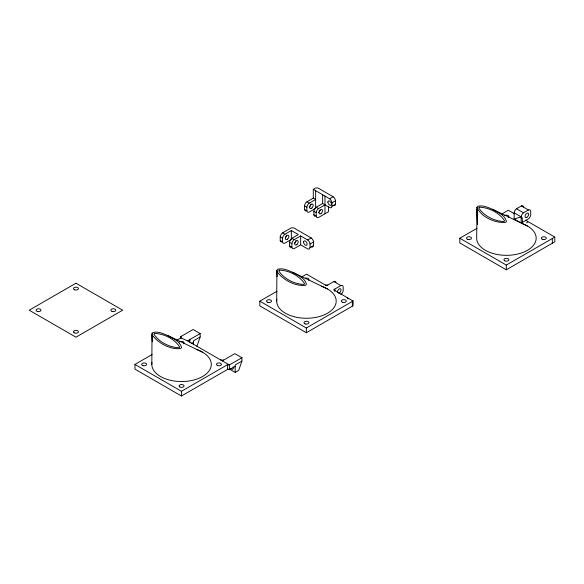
<?xml version="1.0" encoding="UTF-8"?>
<svg xmlns="http://www.w3.org/2000/svg" width="584" height="584" viewBox="0 0 584 584"><rect width="100%" height="100%" fill="white"/><g stroke="black" fill="none" stroke-linecap="round" stroke-linejoin="round"><path stroke-width="0.88" d="M229.702 369.227L235.191 372.402L235.191 364.978L241.915 361.102L241.915 357.729L234.848 353.648L222.292 360.897M151.825 364.365L152.037 333.552L152.869 332.522C158.06 331.033 163.338 333.785 168.068 335.669L202.604 352.225M276.707 301.089L276.918 270.275L277.75 269.246C282.941 267.757 288.226 270.509 292.949 272.392L327.485 288.949M189.333 341.866L189.807 339.567L189.807 342.1M196.947 346.239L200.159 336.961L200.159 333.588L193.1 329.507L180.514 336.778L180.514 338.348M241.915 361.102L238.695 370.373L235.191 372.402M477.42 224.621L476.894 207.349L477.727 206.32C482.91 204.823 488.195 207.583 492.925 209.466L527.454 226.015M306.286 210.912A3.716 2.146 -60 0 1 304.527 209.379L304.527 205.867A3.716 2.146 -60 0 1 306.863 201.823L313.287 198.115L313.287 189.34L315.63 187.99L317.966 187.99L333.157 196.764A3.716 2.146 60 0 1 335.493 200.808L335.493 204.181A3.716 2.146 60 0 1 333.734 205.721M315.63 190.691L315.63 208.364L309.199 212.08A3.716 2.146 -60 0 1 306.863 210.729L306.863 207.218A3.716 2.146 -60 0 1 309.199 203.174L315.63 199.465L313.287 198.115M313.287 189.34L329.646 198.786L333.157 196.764M315.097 216.328A3.716 2.146 -60 0 1 313.871 214.773L313.871 211.269A3.716 2.146 -60 0 1 316.214 207.218L322.638 203.509L329.646 207.561A3.716 2.146 60 0 0 331.989 206.21L335.493 204.181M328.478 206.4L328.478 211.737L318.55 217.474A3.716 2.146 -60 0 1 316.214 216.124L316.214 212.62A3.716 2.146 -60 0 1 318.55 208.568L324.974 204.86M331.989 206.21L331.989 202.838L335.493 200.808M281.7 242.017A3.716 2.146 -60 0 1 280.218 240.455L280.218 236.951A3.716 2.146 -60 0 1 282.554 232.899L291.321 227.84L293.657 227.84L311.184 237.958A3.716 2.146 60 0 1 313.52 242.01L313.52 245.514A3.716 2.146 60 0 1 311.476 246.981M291.321 230.541L291.321 239.447L284.897 243.156A3.716 2.146 -60 0 1 282.554 241.805L282.554 238.294A3.716 2.146 -60 0 1 284.897 234.25L291.321 230.541L298.329 234.586L291.905 238.294A3.716 2.146 -60 0 0 289.569 242.345L289.569 245.857A3.716 2.146 -60 0 0 291.613 247.317M291.905 247.2L291.905 243.696A3.716 2.146 -60 0 1 294.241 239.644L300.665 235.936L307.68 239.987A3.716 2.146 60 0 1 310.016 244.032L310.016 247.543A3.716 2.146 60 0 1 307.68 248.886L300.665 244.842L294.241 248.55A3.716 2.146 -60 0 1 291.905 247.2L289.569 245.857M307.68 239.987L311.184 237.958M310.016 244.032L313.52 242.01M310.016 247.543L313.52 245.514M228.191 369.022L181.449 396.01L134.948 369.154L134.948 364.438L152.088 354.532M177.032 340.136L181.682 337.45L180.514 336.778L180.93 337.888L187.581 340.852L229.359 364.971L241.915 357.729M187.581 340.852L200.159 333.588M340.852 294.504A3.716 2.146 -60 0 0 343.188 290.46L343.188 286.948A3.716 2.146 -60 0 0 340.852 285.598L333.61 289.781L353.072 301.023L353.072 305.746L306.33 332.727L259.829 305.877L259.829 301.154L276.977 291.255M301.132 277.305L306.563 274.173L326.595 285.737L333.844 281.554A3.716 2.146 -60 0 1 336.048 282.306M200.159 336.961L193.443 340.844L193.443 344.794M191.26 343.45L193.443 342.188M134.948 364.438L181.449 391.287L228.191 364.299M229.359 369.694L229.359 364.971L227.468 364.715L227.468 369.438L229.359 369.694L235.191 366.329M525.636 220.241L554.8 237.082L554.8 241.805L506.306 269.801L459.805 242.951L459.805 238.228L476.945 228.329M501.89 213.934L508.292 210.233L514.599 213.875M259.829 301.154L306.33 328.004L353.072 301.023M520.388 222.621L514.154 219.022L514.154 212.817A3.716 2.146 -60 0 1 516.497 208.773L521.403 205.94A3.716 2.146 -60 0 1 523.498 206.437M523.505 212.817L528.41 209.984A3.716 2.146 -60 0 1 530.746 211.335L530.746 214.846A3.716 2.146 -60 0 1 528.41 218.891L521.169 223.073L521.169 216.868A3.716 2.146 -60 0 1 523.505 212.817L516.497 208.773M521.169 218.35L522.337 217.679L522.337 222.402M526.571 222.811L527.739 222.132M459.805 238.228L506.306 265.078L554.8 237.082M514.154 219.022L521.169 216.868L514.154 212.817M325.427 285.058L327.763 285.058M220.54 359.883L223.614 360.138M492.925 209.466C497.867 212.423 505.124 215.153 506.416 221.373L505.583 222.402C495.013 223.263 481.34 217.197 476.894 207.349M292.949 272.392C297.891 275.349 305.147 278.079 306.439 284.298L305.607 285.328C295 286.452 283.474 280.116 277.093 271.779M168.068 335.669C173.01 338.625 180.266 341.363 181.558 347.582L180.726 348.604C170.119 349.728 158.593 343.392 152.212 335.063L152.366 341.275M521.403 205.94L528.41 209.984M306.863 201.823L309.199 203.174M316.214 207.218L318.55 208.568M304.527 205.867L306.863 207.218M313.871 211.269L316.214 212.62M304.527 209.379L306.863 210.729M313.871 214.773L316.214 216.124M282.554 232.899L284.897 234.25M291.905 238.294L294.241 239.644M280.218 236.951L282.554 238.294M289.569 242.345L291.905 243.696M280.218 240.455L282.554 241.805M333.844 281.554L340.852 285.598M347.181 297.621L348.159 298.971M276.918 270.275L277.115 276.641M152.037 333.552L152.285 341.735M477.427 223.059L477.07 208.853L476.683 238.162A29.747 17.17 0 0 0 520.877 253.171A29.747 17.17 0 0 0 522.125 223.577M552.325 238.513L552.325 243.236M506.306 265.078L506.306 269.801M352.349 301.439L352.349 306.162M334.778 289.109L334.778 291.467M324.974 196.085L324.974 213.766M322.638 194.742L322.638 203.509M306.33 328.004L306.33 332.727M300.665 235.936L300.665 244.842M181.449 391.287L181.449 396.01M179.419 342.063A2.482 1.431 0 0 1 183.077 341.647A2.482 1.431 0 0 1 183.318 343.793M196.443 349.495A29.747 17.17 0 0 1 209.145 370.796A29.747 17.17 0 0 1 174.375 381.031A29.747 17.17 0 0 1 151.986 362.576M233.155 366.84A2.482 1.431 60 0 1 232.877 369.117A2.482 1.431 60 0 1 230.76 368.219M305.213 278.261A2.482 1.431 0 0 1 308.206 278.488A2.482 1.431 0 0 1 308.593 280.218M321.324 286.218A29.747 17.17 0 0 1 334.026 307.52A29.747 17.17 0 0 1 299.256 317.754A29.747 17.17 0 0 1 276.867 299.293M337.581 292.467A2.482 1.431 -60 0 1 339.275 288.941A2.482 1.431 -60 0 1 340.968 290.511A2.482 1.431 -60 0 1 338.399 293.219M286.532 235.06A2.482 1.431 -60 0 1 285.233 237.761M295.876 240.455A2.482 1.431 -60 0 1 294.577 243.163M310.834 203.984A2.482 1.431 -60 0 1 309.082 207.021M320.127 209.941A2.482 1.431 -60 0 1 318.433 212.415M329.646 198.786A3.716 2.146 60 0 1 331.989 202.838M504.671 215.562A2.482 1.431 0 0 1 508.175 215.562A2.482 1.431 0 0 1 508.175 217.584M523.607 206.692A3.716 2.146 -60 0 1 523.687 206.977M154.424 333.413L153.913 334.194C159.016 342.122 169.791 347.582 179.186 347.714L179.69 346.933C174.587 339.005 163.812 333.544 154.424 333.413M279.305 270.137L278.794 270.918C283.904 278.845 294.672 284.298 304.067 284.43L304.571 283.649C299.468 275.728 288.693 270.268 279.305 270.137M479.281 207.211L478.771 207.992C483.873 215.919 494.648 221.373 504.043 221.504L504.547 220.723C499.444 212.802 488.669 207.342 479.281 207.211M75.942 283.211L29.2 310.199L75.942 337.18L122.677 310.199L75.942 283.211M74.19 332.792A2.482 1.431 0 0 0 78.336 332.157A2.482 1.431 0 0 0 75.3 330.405A2.482 1.431 0 0 0 74.19 332.792M74.701 289.846A2.482 1.431 0 0 0 78.417 288.606A2.482 1.431 0 0 0 74.701 287.372A2.482 1.431 0 0 0 74.701 289.846M37.288 311.433A2.482 1.431 0 0 0 41.004 310.199A2.482 1.431 0 0 0 37.288 308.958A2.482 1.431 0 0 0 37.288 311.433M112.092 311.433A2.482 1.431 0 0 0 115.807 310.199A2.482 1.431 0 0 0 112.092 308.958A2.482 1.431 0 0 0 112.092 311.433M142.919 365.606A2.482 1.431 0 0 0 146.635 364.365A2.482 1.431 0 0 0 142.919 363.131A2.482 1.431 0 0 0 142.919 365.606M179.814 386.966A2.482 1.431 0 0 0 183.96 386.323A2.482 1.431 0 0 0 180.923 384.571A2.482 1.431 0 0 0 179.814 386.966M217.722 365.606A2.482 1.431 0 0 0 221.438 364.365A2.482 1.431 0 0 0 217.722 363.131A2.482 1.431 0 0 0 217.722 365.606M267.8 302.329A2.482 1.431 0 0 0 271.516 301.089A2.482 1.431 0 0 0 267.8 299.847A2.482 1.431 0 0 0 267.8 302.329M305.213 323.916A2.482 1.431 0 0 0 308.929 322.675A2.482 1.431 0 0 0 305.213 321.434A2.482 1.431 0 0 0 305.213 323.916M342.604 302.329A2.482 1.431 0 0 0 346.319 301.089A2.482 1.431 0 0 0 342.604 299.847A2.482 1.431 0 0 0 342.604 302.329M287.569 239.112A2.482 1.431 -60 0 0 288.35 235.272A2.482 1.431 -60 0 0 285.423 237.878A2.482 1.431 -60 0 0 287.569 239.112M296.913 244.513A2.482 1.431 -60 0 0 297.701 240.674A2.482 1.431 -60 0 0 294.767 243.273A2.482 1.431 -60 0 0 296.913 244.513M303.592 242.075A2.482 1.431 60 0 0 306.22 245.346A2.482 1.431 60 0 0 306.22 241.842A2.482 1.431 60 0 0 303.592 242.075M311.871 208.035A2.482 1.431 -60 0 0 312.659 204.196A2.482 1.431 -60 0 0 309.724 206.794A2.482 1.431 -60 0 0 311.871 208.035M321.222 213.43A2.482 1.431 -60 0 0 322.01 209.59A2.482 1.431 -60 0 0 319.076 212.196A2.482 1.431 -60 0 0 321.222 213.43M327.894 202.093A2.482 1.431 60 0 0 330.522 205.364A2.482 1.431 60 0 0 330.522 201.86A2.482 1.431 60 0 0 327.894 202.093M467.777 239.403A2.482 1.431 0 0 0 471.492 238.162A2.482 1.431 0 0 0 467.777 236.922A2.482 1.431 0 0 0 467.777 239.403M504.671 260.763A2.482 1.431 0 0 0 508.817 260.121A2.482 1.431 0 0 0 505.781 258.369A2.482 1.431 0 0 0 504.671 260.763M542.58 239.403A2.482 1.431 0 0 0 546.295 238.162A2.482 1.431 0 0 0 542.58 236.922A2.482 1.431 0 0 0 542.58 239.403M526.834 217.372A2.482 1.431 -60 0 0 528.352 213.459A2.482 1.431 -60 0 0 525.315 215.211A2.482 1.431 -60 0 0 526.834 217.372"/></g></svg>
